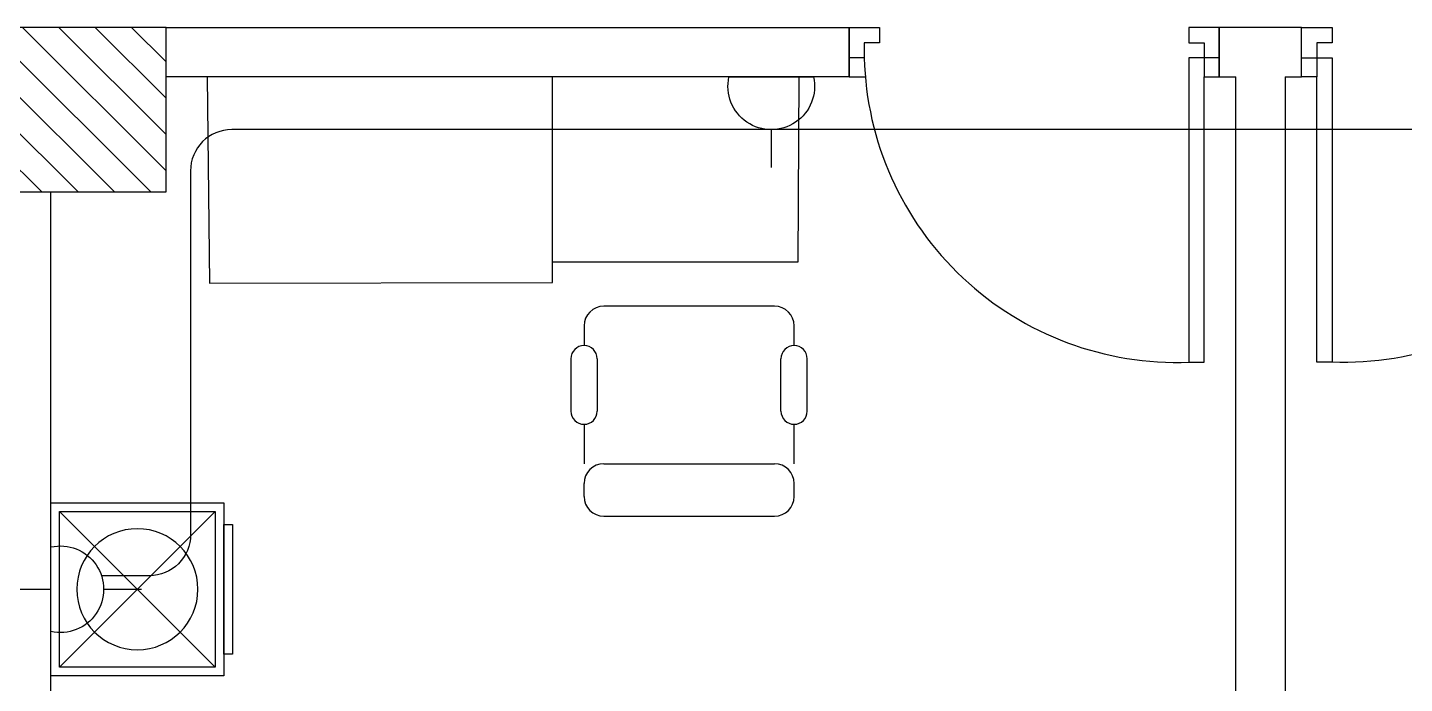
# Model space of a CAD drawing. Header units: metres. Extents: x -107 to 62, y 472 to 1032.
# Drawn here: x 17.458 to 20.805, y 511.554 to 513.149 of the extents above; entities that cross this region are included whole.
import ezdxf

# ---------------------------------------------------------------- set-up
doc = ezdxf.new("R2010")
doc.units = ezdxf.units.M
doc.header["$MEASUREMENT"] = 0
doc.linetypes.add('DASHED', pattern=[0.75, 0.5, -0.25])
doc.linetypes.add('DASHED2', pattern=[0.375, 0.25, -0.125])
doc.layers.get('0').update_dxf_attribs({"color": 8})
for name, color, linetype in [('A-COL-FNL$0$A-COLS-CONC', 6, 'Continuous'), ('A-COL-FNL$0$A-HTCH', 80, 'Continuous'), ('A-GR- wall$0$A-DOOR', 151, 'Continuous'), ('A-GR- wall$0$A-WALL', 254, 'Continuous'), ('A-GR-FURN$0$A-FURN', 11, 'Continuous'), ('A-GR-FURN$0$ESYA', 11, 'Continuous'), ('A-GR-FURN$0$TEFRIŞ', 11, 'Continuous'), ('Power W', 3, 'Continuous')]:
    doc.layers.add(name, color=color, linetype=linetype)
for name, color, linetype, lineweight in [('E-SOCKET', 2, 'Continuous', 25), ('lighting linea', 3, 'DASHED2', 0), ('power', 3, 'Continuous', 9)]:
    doc.layers.add(name, color=color, linetype=linetype, lineweight=lineweight)

# ---------------------------------------------------------------- blocks, each defined once
blk = doc.blocks.new('A-GR- wall$0$DOO1')
at = {"layer": 'A-GR- wall$0$A-DOOR'}
for q in [(-74, -74), (-34.4, -120)]:
    blk.add_line((-74, -120), q, dxfattribs=at)
blk.add_lwpolyline([(-37, -74), (-74, -74), (-74, 0), (0, 0), (0, -37), (-37, -37), (-37, -74, 0.418149), (752, -813.9)], format="xyb", dxfattribs=at)
blk.add_lwpolyline([(826, -74), (752, -74), (752, -813.9), (789, -813.9), (789, -120), (826, -120), (826, 0), (752, 0), (752, -37), (789, -37), (789, -120)], dxfattribs=at)
blk = doc.blocks.new('A-GR- wall')
at = {"layer": 'A-GR- wall$0$A-WALL'}
for p, q in [((18066, 6785.9), (19726, 6785.9)), ((19726, 6785.9), (19726, 6665.9)), ((20826, 6785.9), (20626, 6785.9)), ((20626, 6785.9), (20626, 6665.9)), ((20826, 6665.9), (20826, 6785.9)), ((19726, 6665.9), (18066, 6665.9)), ((20626, 6665.9), (20666, 6665.9)), ((20666, 2785.9), (20666, 6665.9)), ((20786, 6665.9), (20786, 2785.9)), ((20786, 6665.9), (20826, 6665.9)), ((17786, 3135.9), (17786, 6385.9))]:
    blk.add_line(p, q, dxfattribs=at)
at = {"layer": 'A-GR- wall$0$A-DOOR'}
blk.add_blockref('A-GR- wall$0$DOO1', (19800, 6785.9), dxfattribs=at)
at = {"layer": 'A-GR- wall$0$A-DOOR', "xscale": -1}
blk.add_blockref('A-GR- wall$0$DOO1', (21652, 6785.9), dxfattribs=at)
blk = doc.blocks.new('A-GR-FURN$0$1')
at = {"layer": 'A-GR-FURN$0$TEFRIŞ'}
for p, q in [((-1955.49, 788.11), (-1955.49, 748.11)), ((-1915.49, 788.11), (-1955.49, 788.11)), ((-1915.49, 748.11), (-1915.49, 788.11)), ((-1955.49, 748.11), (-1915.49, 748.11)), ((-1920.49, 748.11), (-1950.49, 748.11))]:
    blk.add_line(p, q, dxfattribs=at)
at = {"layer": 'A-GR-FURN$0$TEFRIŞ', "color": 8}
for p, q in [((-1953.49, 786.11), (-1953.49, 750.11)), ((-1917.49, 786.11), (-1953.49, 750.11)), ((-1953.49, 786.11), (-1917.49, 750.11)), ((-1917.49, 786.11), (-1953.49, 786.11)), ((-1917.49, 750.11), (-1917.49, 786.11)), ((-1953.49, 750.11), (-1917.49, 750.11)), ((-1950.49, 748.11), (-1950.49, 746.11)), ((-1920.49, 746.11), (-1920.49, 748.11)), ((-1950.49, 746.11), (-1920.49, 746.11))]:
    blk.add_line(p, q, dxfattribs=at)
blk.add_circle((-1935.49, 768.11), 14, dxfattribs=at)
blk = doc.blocks.new('A-GR-FURN$0$KOLTUKT')
at = {"layer": 'A-GR-FURN$0$ESYA'}
for p, q in [((-0.2, 0.45), (-0.4, 0.45)), ((-0.725, 0.4), (-0.675, 0.4)), ((-0.45, 0.4), (-0.6, 0.4)), ((-0.075, 0.4), (-0.15, 0.4)), ((-0.8, 0.325), (-0.8, -0.325)), ((-0.6, 0.325), (-0.6, -0.325)), ((-0.2, 0.35), (-0.4, 0.35)), ((0, -0.325), (0, 0.325)), ((-0.4, -0.35), (-0.2, -0.35)), ((-0.725, -0.4), (-0.675, -0.4)), ((-0.6, -0.4), (-0.45, -0.4)), ((-0.15, -0.4), (-0.075, -0.4)), ((-0.4, -0.45), (-0.2, -0.45))]:
    blk.add_line(p, q, dxfattribs=at)
for centre, radius, start, end in [((-0.4, 0.4), 0.05, 90, 270), ((-0.2, 0.4), 0.05, 270, 90), ((-0.725, 0.325), 0.075, 90, 180), ((-0.675, 0.325), 0.075, 0, 90), ((-0.075, 0.325), 0.075, 0, 90), ((-0.725, -0.325), 0.075, 180, 270), ((-0.675, -0.325), 0.075, 270, 0), ((-0.4, -0.4), 0.05, 90, 270), ((-0.2, -0.4), 0.05, 270, 90), ((-0.075, -0.325), 0.075, 270, 0)]:
    blk.add_arc(centre, radius, start, end, dxfattribs=at)
blk = doc.blocks.new('A-GR-FURN')
at = {"layer": 'A-GR-FURN$0$A-FURN'}
blk.add_line((19005, 6165.9), (19005, 6665.9), dxfattribs=at)
blk.add_lwpolyline([(19605, 6665.9), (18166, 6665.9), (18171.6, 6163.8), (19005, 6165.9), (19005, 6215.8), (19602.7, 6215.8), (19605, 6665.9)], close=True, dxfattribs=at)
at = {"layer": 'A-GR-FURN$0$A-FURN', "xscale": 638.1395131122584, "yscale": 638.1395131122584, "zscale": 638.1395131122584, "rotation": 90}
blk.add_blockref('A-GR-FURN$0$KOLTUKT', (19337.3, 6108), dxfattribs=at)
at = {"layer": 'A-GR-FURN$0$TEFRIŞ', "xscale": -10.51546037313967, "yscale": 10.51546037313967, "zscale": 10.51546037313964, "rotation": 90}
blk.add_blockref('A-GR-FURN$0$1', (26073.3, -14932.8), dxfattribs=at)
blk = doc.blocks.new('A-COL-FNL')
at = {"layer": 'A-COL-FNL$0$A-HTCH'}
h = blk.add_hatch(dxfattribs=at)
h.set_pattern_fill('ANSI31', color=256, scale=500, angle=90)
h.paths.add_polyline_path([(18066, 6785.9), (17666, 6785.9), (17666, 6385.9), (18066, 6385.9)])
at = {"layer": 'A-COL-FNL$0$A-COLS-CONC'}
blk.add_lwpolyline([(17666, 6385.9), (18066, 6385.9), (18066, 6785.9), (17666, 6785.9)], close=True, dxfattribs=at)
blk = doc.blocks.new('h socket')
at = {"layer": 'E-SOCKET'}
for p, q in [((0, 0.1441), (0, 0.2476)), ((-0.1155, 0), (0.1155, 0))]:
    blk.add_line(p, q, dxfattribs=at)
blk.add_arc((0, 0.0258), 0.1183, 347.4312, 192.5776, dxfattribs=at)
blk = doc.blocks.new('H s')
at = {"xscale": 1.050492552334089, "yscale": 1.050492552334089, "zscale": 1.050492552334089}
blk.add_blockref('h socket', (0, 0), dxfattribs=at)

msp = doc.modelspace()

# ---------------------------------------------------------------- linework, layer by layer
at = {"layer": 'Power W', "color": 7, "linetype": 'Continuous', "lineweight": 25, "ltscale": 0.4}
for points in [[(15.6674, 512.956), (17.1131, 512.956, -0.414214), (17.2131, 512.856), (17.2131, 511.883, 0.414214), (17.3131, 511.783), (17.5149, 511.783)], [(19.2659, 512.9009), (17.9544, 512.9009, 0.414214), (17.8544, 512.8009), (17.8544, 511.9159, -0.414214), (17.7544, 511.8159), (17.638, 511.8159)]]:
    msp.add_lwpolyline(points, format="xyb", dxfattribs=at)
msp.add_lwpolyline([(21.659, 512.9009), (19.2659, 512.9009)], dxfattribs=at)

# ---------------------------------------------------------------- block references
at = {"xscale": 0.001, "yscale": 0.001, "zscale": 0.001}
for name in ['A-GR- wall', 'A-GR-FURN']:
    msp.add_blockref(name, (-0.2711, 506.3633), dxfattribs=at)
at = {"layer": 'lighting linea', "color": 2, "linetype": 'DASHED', "ltscale": 0.4, "xscale": 0.001, "yscale": 0.001, "zscale": 0.001}
msp.add_blockref('A-COL-FNL', (-0.2711, 506.3633), dxfattribs=at)
at = {"layer": 'power', "zscale": 0.8477581206247471}
for p, xscale, yscale, rotation in [((19.2659, 513.0292), -0.8477581206247472, 0.8477581206247472, 180.0043863426692), ((17.5149, 511.783), -0.847758120624747, 0.847758120624747, 270.008772851626)]:
    msp.add_blockref('H s', p, dxfattribs=dict(at, xscale=xscale, yscale=yscale, rotation=rotation))

doc.saveas('drawing.dxf')
